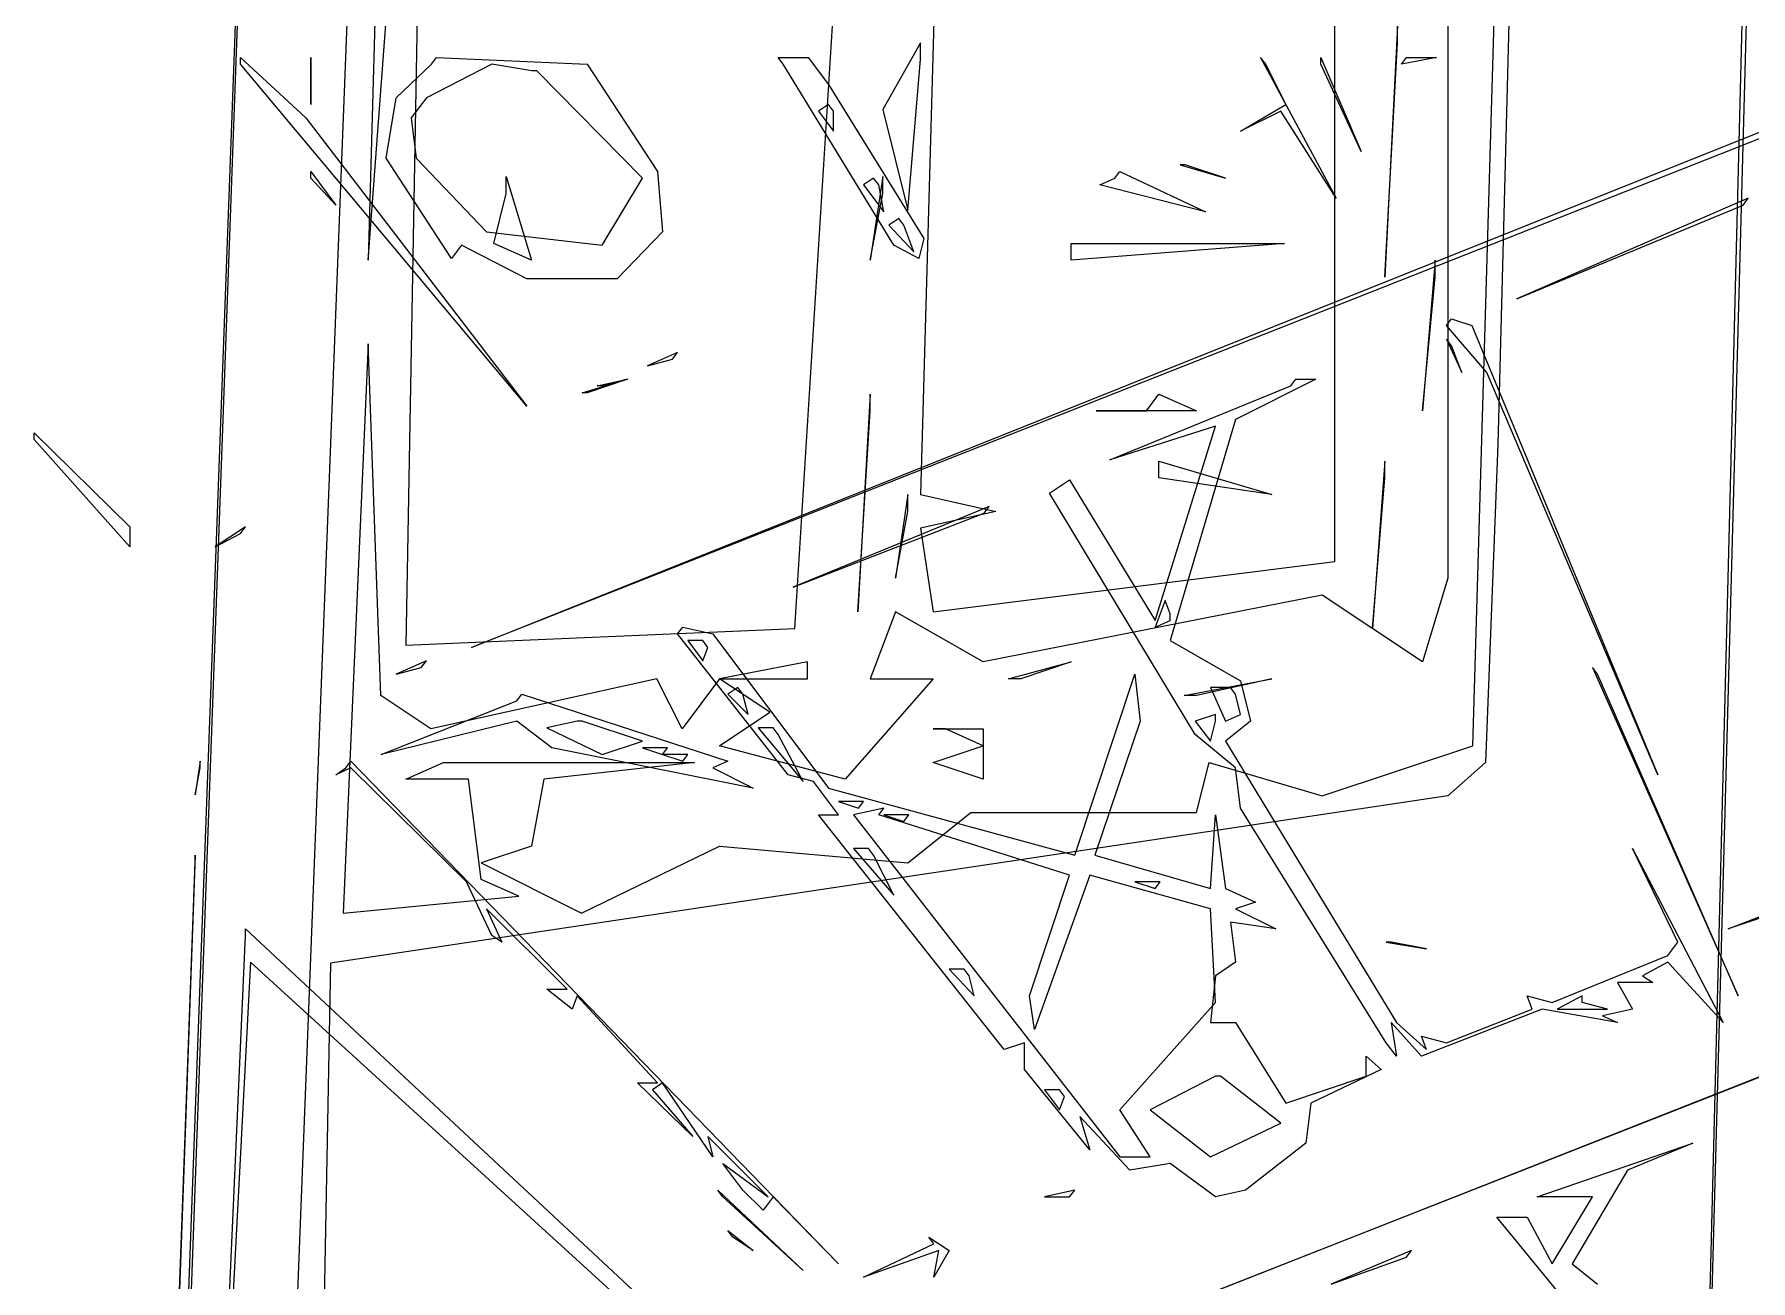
# Model space of a CAD drawing. Extents: x 10 to 24926, y 26 to 24942.
# Drawn here: x 10 to 3345, y 7611 to 10032 of the extents above; entities that cross this region are included whole.
import ezdxf

# ---------------------------------------------------------------- set-up
doc = ezdxf.new("R2010")
doc.units = 0

msp = doc.modelspace()

# ---------------------------------------------------------------- linework, layer by layer
for p, q in [((804.8487, 21072.4031, 1560.9187), (219.5042, 4975.4285, 7999.7086)), ((243.8936, 5788.407, 7674.5172), (804.8487, 21039.884, 1573.9264)), ((3560.8459, 18373.3145, 2640.5542), (3243.7843, 6633.9047, 7336.3181)), ((3243.7843, 6698.943, 7310.3028), (3536.4565, 18308.2762, 2666.5695)), ((439.0084, 5463.2156, 7804.5938), (804.8487, 14861.2473, 4045.3811)), ((707.2913, 11381.6992, 5437.2003), (658.5126, 9593.1465, 6152.6214)), ((658.5126, 9593.1465, 6152.6214), (780.4594, 11219.1035, 5502.2386)), ((2804.7759, 8650.0914, 6529.8434), (2877.9439, 11121.5461, 5541.2616)), ((2902.3333, 11121.5461, 5541.2616), (2853.5546, 9235.4359, 6295.7056)), ((2755.9972, 11089.027, 5554.2692), (2755.9972, 8975.2828, 6399.7669)), ((1780.4229, 10861.393, 5645.3228), (1731.6442, 9137.8785, 6334.7286)), ((2536.493, 9007.802, 6386.7592), (2536.493, 10828.8738, 5658.3305)), ((756.07, 10211.0102, 5905.4759), (731.6807, 8845.2063, 6451.7975)), ((1487.7507, 8877.7254, 6438.7898), (1560.9187, 10048.4145, 5970.5142)), ((2658.4397, 10048.4145, 5970.5142), (2634.0504, 9560.6273, 6165.6291)), ((2658.4397, 10015.8953, 5983.5219), (2658.4397, 10048.4145, 5970.5142)), ((1731.6442, 10015.8953, 5983.5219), (1658.4762, 9885.8187, 6035.5525)), ((1731.6442, 9983.3762, 5996.5295), (1731.6442, 10015.8953, 5983.5219)), ((2634.0504, 9560.6273, 6165.6291), (2658.4397, 10015.8953, 5983.5219)), ((410.1562, 9986.9792, 5.2083), (537.1094, 9869.7917, 52.0833)), ((410.1562, 9973.9583, 10.4167), (410.1562, 9986.9792, 5.2083)), ((966.7969, 9309.8958, 276.0417), (410.1562, 9973.9583, 10.4167)), ((546.875, 9986.9792, 5.2083), (546.875, 9895.8333, 41.6667)), ((546.875, 9973.9583, 10.4167), (546.875, 9986.9792, 5.2083)), ((546.875, 9895.8333, 41.6667), (546.875, 9973.9583, 10.4167)), ((712.8906, 9908.8542, 36.4583), (781.25, 9973.9583, 10.4167)), ((898.4375, 9973.9583, 10.4167), (771.4844, 9908.8542, 36.4583)), ((781.25, 9973.9583, 10.4167), (791.0156, 9986.9792, 5.2083)), ((791.0156, 9986.9792, 5.2083), (1083.9844, 9973.9583, 10.4167)), ((3759.7656, 9986.9792, 5.2083), (859.375, 8841.1458, 463.5417)), ((859.375, 8841.1458, 463.5417), (3691.4062, 9973.9583, 10.4167)), ((976.5625, 9960.9375, 15.625), (898.4375, 9973.9583, 10.4167)), ((1083.9844, 9973.9583, 10.4167), (1220.7031, 9765.625, 93.75)), ((1455.0781, 9986.9792, 5.2083), (1513.6719, 9986.9792, 5.2083)), ((1464.8438, 9973.9583, 10.4167), (1455.0781, 9986.9792, 5.2083)), ((1679.6875, 9622.3958, 151.0417), (1464.8438, 9973.9583, 10.4167)), ((1513.6719, 9986.9792, 5.2083), (1552.7344, 9934.8958, 26.0417)), ((1707.2549, 9690.7039, 6113.5984), (1731.6442, 9983.3762, 5996.5295)), ((2392.5781, 9986.9792, 5.2083), (2539.0625, 9713.5417, 114.5833)), ((2402.3438, 9973.9583, 10.4167), (2392.5781, 9986.9792, 5.2083)), ((2441.4062, 9895.8333, 41.6667), (2402.3438, 9973.9583, 10.4167)), ((2509.7656, 9986.9792, 5.2083), (2587.8906, 9804.6875, 78.125)), ((2509.7656, 9973.9583, 10.4167), (2509.7656, 9986.9792, 5.2083)), ((2587.8906, 9804.6875, 78.125), (2509.7656, 9973.9583, 10.4167)), ((2734.375, 9986.9792, 5.2083), (2666.0156, 9973.9583, 10.4167)), ((2666.0156, 9973.9583, 10.4167), (2675.7812, 9986.9792, 5.2083)), ((2675.7812, 9986.9792, 5.2083), (2734.375, 9986.9792, 5.2083)), ((986.3281, 9960.9375, 15.625), (976.5625, 9960.9375, 15.625)), ((1191.4062, 9752.6042, 98.9583), (986.3281, 9960.9375, 15.625)), ((693.3594, 9791.6667, 83.3333), (712.8906, 9908.8542, 36.4583)), ((771.4844, 9908.8542, 36.4583), (742.1875, 9869.7917, 52.0833)), ((1552.7344, 9934.8958, 26.0417), (1738.2812, 9635.4167, 145.8333)), ((1552.7344, 9895.8333, 41.6667), (1533.2031, 9882.8125, 46.875)), ((1533.2031, 9882.8125, 46.875), (1562.5, 9843.75, 62.5)), ((1562.5, 9882.8125, 46.875), (1552.7344, 9895.8333, 41.6667)), ((1562.5, 9843.75, 62.5), (1562.5, 9882.8125, 46.875)), ((1658.4762, 9885.8187, 6035.5525), (1707.2549, 9690.7039, 6113.5984)), ((2353.5156, 9843.75, 62.5), (2441.4062, 9895.8333, 41.6667)), ((2431.6406, 9882.8125, 46.875), (2353.5156, 9843.75, 62.5)), ((2539.0625, 9713.5417, 114.5833), (2431.6406, 9882.8125, 46.875)), ((537.1094, 9869.7917, 52.0833), (966.7969, 9309.8958, 276.0417)), ((742.1875, 9869.7917, 52.0833), (751.9531, 9791.6667, 83.3333)), ((820.3125, 9596.3542, 161.4583), (693.3594, 9791.6667, 83.3333)), ((751.9531, 9791.6667, 83.3333), (888.6719, 9648.4375, 140.625)), ((2236.3281, 9778.6458, 88.5417), (2324.2188, 9752.6042, 98.9583)), ((2246.0938, 9778.6458, 88.5417), (2236.3281, 9778.6458, 88.5417)), ((2324.2188, 9752.6042, 98.9583), (2246.0938, 9778.6458, 88.5417)), ((546.875, 9765.625, 93.75), (595.7031, 9700.5208, 119.7917)), ((546.875, 9752.6042, 98.9583), (546.875, 9765.625, 93.75)), ((595.7031, 9700.5208, 119.7917), (546.875, 9752.6042, 98.9583)), ((926.7955, 9755.7422, 6087.5831), (975.5742, 9593.1465, 6152.6214)), ((926.7955, 9723.223, 6100.5908), (926.7955, 9755.7422, 6087.5831)), ((1113.2812, 9622.3958, 151.0417), (1191.4062, 9752.6042, 98.9583)), ((1220.7031, 9765.625, 93.75), (1230.4688, 9648.4375, 140.625)), ((1640.625, 9752.6042, 98.9583), (1621.0938, 9739.5833, 104.1667)), ((1621.0938, 9739.5833, 104.1667), (1660.1562, 9687.5, 125)), ((1658.4762, 9755.7422, 6087.5831), (1634.0868, 9593.1465, 6152.6214)), ((1650.3906, 9739.5833, 104.1667), (1640.625, 9752.6042, 98.9583)), ((1660.1562, 9687.5, 125), (1650.3906, 9739.5833, 104.1667)), ((1658.4762, 9723.223, 6100.5908), (1658.4762, 9755.7422, 6087.5831)), ((2080.0781, 9739.5833, 104.1667), (2109.375, 9752.6042, 98.9583)), ((2285.1562, 9687.5, 125), (2080.0781, 9739.5833, 104.1667)), ((2109.375, 9752.6042, 98.9583), (2119.1406, 9765.625, 93.75)), ((2119.1406, 9765.625, 93.75), (2285.1562, 9687.5, 125)), ((902.4062, 9625.6656, 6139.6137), (926.7955, 9723.223, 6100.5908)), ((1634.0868, 9593.1465, 6152.6214), (1658.4762, 9723.223, 6100.5908)), ((3339.8438, 9713.5417, 114.5833), (2890.625, 9518.2292, 192.7083)), ((3330.0781, 9700.5208, 119.7917), (3339.8438, 9713.5417, 114.5833)), ((1689.4531, 9674.4792, 130.2083), (1669.9219, 9661.4583, 135.4167)), ((1699.2188, 9661.4583, 135.4167), (1689.4531, 9674.4792, 130.2083)), ((2890.625, 9518.2292, 192.7083), (3330.0781, 9700.5208, 119.7917)), ((888.6719, 9648.4375, 140.625), (1113.2812, 9622.3958, 151.0417)), ((1230.4688, 9648.4375, 140.625), (1142.5781, 9557.2917, 177.0833)), ((1669.9219, 9661.4583, 135.4167), (1718.75, 9609.375, 156.25)), ((1718.75, 9609.375, 156.25), (1699.2188, 9661.4583, 135.4167)), ((839.8438, 9622.3958, 151.0417), (820.3125, 9596.3542, 161.4583)), ((966.7969, 9557.2917, 177.0833), (839.8438, 9622.3958, 151.0417)), ((975.5742, 9593.1465, 6152.6214), (902.4062, 9625.6656, 6139.6137)), ((1728.5156, 9596.3542, 161.4583), (1679.6875, 9622.3958, 151.0417)), ((1738.2812, 9635.4167, 145.8333), (1728.5156, 9596.3542, 161.4583)), ((2024.3165, 9625.6656, 6139.6137), (2438.9355, 9625.6656, 6139.6137)), ((2438.9355, 9625.6656, 6139.6137), (2024.3165, 9593.1465, 6152.6214)), ((2024.3165, 9593.1465, 6152.6214), (2024.3165, 9625.6656, 6139.6137)), ((2731.6078, 9593.1465, 6152.6214), (2707.2185, 9300.4742, 6269.6903)), ((2731.6078, 9560.6273, 6165.6291), (2731.6078, 9593.1465, 6152.6214)), ((1142.5781, 9557.2917, 177.0833), (966.7969, 9557.2917, 177.0833)), ((2707.2185, 9300.4742, 6269.6903), (2731.6078, 9560.6273, 6165.6291)), ((2753.9062, 9466.1458, 213.5417), (2763.6719, 9479.1667, 208.3333)), ((2763.6719, 9479.1667, 208.3333), (2802.7344, 9466.1458, 213.5417)), ((2832.0312, 9375, 250), (2753.9062, 9466.1458, 213.5417)), ((2753.9062, 9440.1042, 223.9583), (2783.2031, 9375, 250)), ((2763.6719, 9427.0833, 229.1667), (2753.9062, 9440.1042, 223.9583)), ((2802.7344, 9466.1458, 213.5417), (3164.0625, 8593.75, 562.5)), ((658.5126, 9430.5508, 6217.6597), (609.7339, 8324.9, 6659.92)), ((682.902, 8747.6488, 6490.8205), (658.5126, 9430.5508, 6217.6597)), ((1259.7656, 9414.0625, 234.375), (1201.1719, 9388.0208, 244.7917)), ((1250, 9401.0417, 239.5833), (1259.7656, 9414.0625, 234.375)), ((2783.2031, 9375, 250), (2763.6719, 9427.0833, 229.1667)), ((1201.1719, 9388.0208, 244.7917), (1250, 9401.0417, 239.5833)), ((3164.0625, 8593.75, 562.5), (2832.0312, 9375, 250)), ((1074.2188, 9335.9375, 265.625), (1162.1094, 9361.9792, 255.2083)), ((1162.1094, 9361.9792, 255.2083), (1083.9844, 9335.9375, 265.625)), ((1103.5156, 9348.9583, 260.4167), (1162.1094, 9361.9792, 255.2083)), ((1113.2812, 9348.9583, 260.4167), (1103.5156, 9348.9583, 260.4167)), ((1162.1094, 9361.9792, 255.2083), (1113.2812, 9348.9583, 260.4167)), ((2099.6094, 9205.7292, 317.7083), (2451.1719, 9348.9583, 260.4167)), ((2500, 9361.9792, 255.2083), (2343.75, 9283.8542, 286.4583)), ((2451.1719, 9348.9583, 260.4167), (2460.9375, 9361.9792, 255.2083)), ((2460.9375, 9361.9792, 255.2083), (2500, 9361.9792, 255.2083)), ((1083.9844, 9335.9375, 265.625), (1074.2188, 9335.9375, 265.625)), ((1634.0868, 9332.9934, 6256.6827), (1609.6975, 8910.2445, 6425.7822)), ((1634.0868, 9300.4742, 6269.6903), (1634.0868, 9332.9934, 6256.6827)), ((2170.6526, 9300.4742, 6269.6903), (2195.042, 9332.9934, 6256.6827)), ((2195.042, 9332.9934, 6256.6827), (2268.2101, 9300.4742, 6269.6903)), ((1609.6975, 8910.2445, 6425.7822), (1634.0868, 9300.4742, 6269.6903)), ((2268.2101, 9300.4742, 6269.6903), (2073.0952, 9300.4742, 6269.6903)), ((2073.0952, 9300.4742, 6269.6903), (2170.6526, 9300.4742, 6269.6903)), ((2343.75, 9283.8542, 286.4583), (2216.7969, 8854.1667, 458.3333)), ((9.7656, 9257.8125, 296.875), (195.3125, 9075.5208, 369.7917)), ((9.7656, 9244.7917, 302.0833), (9.7656, 9257.8125, 296.875)), ((195.3125, 9036.4583, 385.4167), (9.7656, 9244.7917, 302.0833)), ((2304.6875, 9270.8333, 291.6667), (2099.6094, 9205.7292, 317.7083)), ((2187.5, 8893.2292, 442.7083), (2304.6875, 9270.8333, 291.6667)), ((2853.5546, 9235.4359, 6295.7056), (2829.1652, 8617.5723, 6542.8511)), ((2195.042, 9202.9168, 6308.7133), (2414.5462, 9137.8785, 6334.7286)), ((2195.042, 9170.3977, 6321.7209), (2195.042, 9202.9168, 6308.7133)), ((2634.0504, 9202.9168, 6308.7133), (2609.661, 8877.7254, 6438.7898)), ((2634.0504, 9170.3977, 6321.7209), (2634.0504, 9202.9168, 6308.7133)), ((1707.2549, 9137.8785, 6334.7286), (1682.8655, 8975.2828, 6399.7669)), ((1707.2549, 9105.3594, 6347.7363), (1707.2549, 9137.8785, 6334.7286)), ((1731.6442, 9137.8785, 6334.7286), (1877.9804, 9105.3594, 6347.7363)), ((1982.4219, 9140.625, 343.75), (2021.4844, 9166.6667, 333.3333)), ((2265.625, 8671.875, 531.25), (1982.4219, 9140.625, 343.75)), ((2021.4844, 9166.6667, 333.3333), (2187.5, 8893.2292, 442.7083)), ((2414.5462, 9137.8785, 6334.7286), (2195.042, 9170.3977, 6321.7209)), ((2609.661, 8877.7254, 6438.7898), (2634.0504, 9170.3977, 6321.7209)), ((1865.2344, 9114.5833, 354.1667), (1484.375, 8958.3333, 416.6667)), ((1682.8655, 8975.2828, 6399.7669), (1707.2549, 9105.3594, 6347.7363)), ((1877.9804, 9105.3594, 6347.7363), (1731.6442, 9072.8402, 6360.7439)), ((1855.4688, 9101.5625, 359.375), (1865.2344, 9114.5833, 354.1667)), ((195.3125, 9075.5208, 369.7917), (195.3125, 9036.4583, 385.4167)), ((419.9219, 9075.5208, 369.7917), (361.3281, 9036.4583, 385.4167)), ((410.1562, 9062.5, 375), (419.9219, 9075.5208, 369.7917)), ((1484.375, 8958.3333, 416.6667), (1855.4688, 9101.5625, 359.375)), ((1731.6442, 9072.8402, 6360.7439), (1756.0336, 8910.2445, 6425.7822)), ((361.3281, 9036.4583, 385.4167), (410.1562, 9062.5, 375)), ((1756.0336, 8910.2445, 6425.7822), (2536.493, 9007.802, 6386.7592)), ((2755.9972, 8975.2828, 6399.7669), (2707.2185, 8812.6871, 6464.8052)), ((2512.1036, 8942.7637, 6412.7745), (1853.591, 8812.6871, 6464.8052)), ((2707.2185, 8812.6871, 6464.8052), (2512.1036, 8942.7637, 6412.7745)), ((1682.8655, 8910.2445, 6425.7822), (1634.0868, 8780.168, 6477.8128)), ((1853.591, 8812.6871, 6464.8052), (1682.8655, 8910.2445, 6425.7822)), ((2207.0312, 8932.2917, 427.0833), (2187.5, 8880.2083, 447.9167)), ((2216.7969, 8906.25, 437.5), (2207.0312, 8932.2917, 427.0833)), ((2216.7969, 8893.2292, 442.7083), (2216.7969, 8906.25, 437.5)), ((731.6807, 8845.2063, 6451.7975), (1487.7507, 8877.7254, 6438.7898)), ((1259.7656, 8867.1875, 453.125), (1269.5312, 8880.2083, 447.9167)), ((1269.5312, 8880.2083, 447.9167), (1328.125, 8867.1875, 453.125)), ((2187.5, 8880.2083, 447.9167), (2216.7969, 8893.2292, 442.7083)), ((1474.6094, 8593.75, 562.5), (1259.7656, 8867.1875, 453.125)), ((1308.5938, 8854.1667, 458.3333), (1279.2969, 8854.1667, 458.3333)), ((1279.2969, 8854.1667, 458.3333), (1308.5938, 8815.1042, 473.9583)), ((1318.3594, 8841.1458, 463.5417), (1308.5938, 8854.1667, 458.3333)), ((1308.5938, 8815.1042, 473.9583), (1318.3594, 8841.1458, 463.5417)), ((1328.125, 8867.1875, 453.125), (1552.7344, 8567.7083, 572.9167)), ((2216.7969, 8854.1667, 458.3333), (2353.5156, 8776.0417, 489.5833)), ((771.4844, 8815.1042, 473.9583), (712.8906, 8789.0625, 484.375)), ((761.7188, 8802.0833, 479.1667), (771.4844, 8815.1042, 473.9583)), ((1512.14, 8812.6871, 6464.8052), (1341.4146, 8780.168, 6477.8128)), ((1512.14, 8780.168, 6477.8128), (1512.14, 8812.6871, 6464.8052)), ((1902.3697, 8780.168, 6477.8128), (2024.3165, 8812.6871, 6464.8052)), ((2024.3165, 8812.6871, 6464.8052), (1926.7591, 8780.168, 6477.8128)), ((712.8906, 8789.0625, 484.375), (761.7188, 8802.0833, 479.1667)), ((1219.4678, 8780.168, 6477.8128), (780.4594, 8682.6105, 6516.8358)), ((1268.2465, 8682.6105, 6516.8358), (1219.4678, 8780.168, 6477.8128)), ((1341.4146, 8780.168, 6477.8128), (1268.2465, 8682.6105, 6516.8358)), ((1438.972, 8715.1297, 6503.8281), (1341.4146, 8780.168, 6477.8128)), ((1341.4146, 8780.168, 6477.8128), (1512.14, 8780.168, 6477.8128)), ((1756.0336, 8780.168, 6477.8128), (1585.3081, 8585.0531, 6555.8587)), ((1634.0868, 8780.168, 6477.8128), (1756.0336, 8780.168, 6477.8128)), ((1926.7591, 8780.168, 6477.8128), (1902.3697, 8780.168, 6477.8128)), ((2031.25, 8437.5, 625), (2148.4375, 8789.0625, 484.375)), ((2148.4375, 8789.0625, 484.375), (2158.2031, 8697.9167, 520.8333)), ((2243.8207, 8747.6488, 6490.8205), (2414.5462, 8780.168, 6477.8128)), ((2414.5462, 8780.168, 6477.8128), (2268.2101, 8747.6488, 6490.8205)), ((2353.5156, 8776.0417, 489.5833), (2373.0469, 8697.9167, 520.8333)), ((3037.1094, 8802.0833, 479.1667), (3320.3125, 8164.0625, 734.375)), ((3046.875, 8789.0625, 484.375), (3037.1094, 8802.0833, 479.1667)), ((3320.3125, 8164.0625, 734.375), (3046.875, 8789.0625, 484.375)), ((780.4594, 8682.6105, 6516.8358), (682.902, 8747.6488, 6490.8205)), ((947.2656, 8736.9792, 505.2083), (957.0312, 8750, 500)), ((957.0312, 8750, 500), (1357.4219, 8619.7917, 552.0833)), ((1376.9531, 8763.0208, 494.7917), (1357.4219, 8750, 500)), ((1357.4219, 8750, 500), (1396.4844, 8710.9375, 515.625)), ((1386.7188, 8750, 500), (1376.9531, 8763.0208, 494.7917)), ((1396.4844, 8710.9375, 515.625), (1386.7188, 8750, 500)), ((2268.2101, 8747.6488, 6490.8205), (2243.8207, 8747.6488, 6490.8205)), ((2333.9844, 8763.0208, 494.7917), (2294.9219, 8763.0208, 494.7917)), ((2294.9219, 8763.0208, 494.7917), (2324.2188, 8697.9167, 520.8333)), ((2343.75, 8750, 500), (2333.9844, 8763.0208, 494.7917)), ((2353.5156, 8710.9375, 515.625), (2343.75, 8750, 500)), ((683.5938, 8632.8125, 546.875), (947.2656, 8736.9792, 505.2083)), ((1341.4146, 8650.0914, 6529.8434), (1438.972, 8715.1297, 6503.8281)), ((2304.6875, 8710.9375, 515.625), (2265.625, 8697.9167, 520.8333)), ((2304.6875, 8697.9167, 520.8333), (2304.6875, 8710.9375, 515.625)), ((2324.2188, 8697.9167, 520.8333), (2353.5156, 8710.9375, 515.625)), ((947.2656, 8697.9167, 520.8333), (683.5938, 8632.8125, 546.875)), ((1015.625, 8645.8333, 541.6667), (947.2656, 8697.9167, 520.8333)), ((1064.4531, 8697.9167, 520.8333), (1005.8594, 8684.8958, 526.0417)), ((1005.8594, 8684.8958, 526.0417), (1113.2812, 8632.8125, 546.875)), ((1074.2188, 8697.9167, 520.8333), (1064.4531, 8697.9167, 520.8333)), ((1191.4062, 8658.8542, 536.4583), (1074.2188, 8697.9167, 520.8333)), ((1445.3125, 8684.8958, 526.0417), (1416.0156, 8684.8958, 526.0417)), ((1416.0156, 8684.8958, 526.0417), (1503.9062, 8580.7292, 567.7083)), ((1455.0781, 8671.875, 531.25), (1445.3125, 8684.8958, 526.0417)), ((1503.9062, 8580.7292, 567.7083), (1455.0781, 8671.875, 531.25)), ((1756.0336, 8682.6105, 6516.8358), (1853.591, 8682.6105, 6516.8358)), ((1780.4229, 8682.6105, 6516.8358), (1756.0336, 8682.6105, 6516.8358)), ((1853.591, 8650.0914, 6529.8434), (1780.4229, 8682.6105, 6516.8358)), ((1853.591, 8682.6105, 6516.8358), (1853.591, 8585.0531, 6555.8587)), ((2158.2031, 8697.9167, 520.8333), (2070.3125, 8437.5, 625)), ((2265.625, 8697.9167, 520.8333), (2294.9219, 8658.8542, 536.4583)), ((2343.75, 8606.7708, 557.2917), (2265.625, 8671.875, 531.25)), ((2294.9219, 8658.8542, 536.4583), (2304.6875, 8697.9167, 520.8333)), ((2373.0469, 8697.9167, 520.8333), (2324.2188, 8658.8542, 536.4583)), ((1406.25, 8567.7083, 572.9167), (1015.625, 8645.8333, 541.6667)), ((1113.2812, 8632.8125, 546.875), (1191.4062, 8658.8542, 536.4583)), ((1240.2344, 8645.8333, 541.6667), (1191.4062, 8645.8333, 541.6667)), ((1191.4062, 8645.8333, 541.6667), (1230.4688, 8632.8125, 546.875)), ((1230.4688, 8632.8125, 546.875), (1240.2344, 8645.8333, 541.6667)), ((1585.3081, 8585.0531, 6555.8587), (1341.4146, 8650.0914, 6529.8434)), ((1756.0336, 8617.5723, 6542.8511), (1853.591, 8650.0914, 6529.8434)), ((2324.2188, 8658.8542, 536.4583), (2656.25, 8111.9792, 755.2083)), ((2512.1036, 8552.534, 6568.8664), (2804.7759, 8650.0914, 6529.8434)), ((332.0312, 8619.7917, 552.0833), (322.2656, 8554.6875, 578.125)), ((322.2656, 8554.6875, 578.125), (332.0312, 8606.7708, 557.2917)), ((332.0312, 8606.7708, 557.2917), (332.0312, 8619.7917, 552.0833)), ((625, 8606.7708, 557.2917), (595.7031, 8593.75, 562.5)), ((595.7031, 8593.75, 562.5), (615.2344, 8606.7708, 557.2917)), ((615.2344, 8606.7708, 557.2917), (625, 8619.7917, 552.0833)), ((625, 8619.7917, 552.0833), (1572.2656, 7643.2292, 942.7083)), ((849.6094, 8385.4167, 645.8333), (625, 8606.7708, 557.2917)), ((731.6807, 8585.0531, 6555.8587), (804.8487, 8617.5723, 6542.8511)), ((804.8487, 8617.5723, 6542.8511), (1292.6358, 8617.5723, 6542.8511)), ((1292.6358, 8617.5723, 6542.8511), (999.9636, 8585.0531, 6555.8587)), ((1279.2969, 8632.8125, 546.875), (1230.4688, 8632.8125, 546.875)), ((1230.4688, 8632.8125, 546.875), (1269.5312, 8619.7917, 552.0833)), ((1269.5312, 8619.7917, 552.0833), (1279.2969, 8632.8125, 546.875)), ((1357.4219, 8619.7917, 552.0833), (1328.125, 8606.7708, 557.2917)), ((1328.125, 8606.7708, 557.2917), (1406.25, 8567.7083, 572.9167)), ((1853.591, 8585.0531, 6555.8587), (1756.0336, 8617.5723, 6542.8511)), ((2268.2101, 8520.0148, 6581.8741), (2292.5994, 8617.5723, 6542.8511)), ((2292.5994, 8617.5723, 6542.8511), (2512.1036, 8552.534, 6568.8664)), ((2353.5156, 8528.6458, 588.5417), (2343.75, 8606.7708, 557.2917)), ((2829.1652, 8617.5723, 6542.8511), (2755.9972, 8552.534, 6568.8664)), ((853.6274, 8585.0531, 6555.8587), (731.6807, 8585.0531, 6555.8587)), ((878.0168, 8389.9383, 6633.9047), (853.6274, 8585.0531, 6555.8587)), ((999.9636, 8585.0531, 6555.8587), (975.5742, 8454.9766, 6607.8894)), ((1523.4375, 8580.7292, 567.7083), (1474.6094, 8593.75, 562.5)), ((1572.2656, 8515.625, 593.75), (1523.4375, 8580.7292, 567.7083)), ((4824.2188, 8580.7292, 567.7083), (2041.0156, 7486.9792, 1005.2083)), ((2755.9972, 8552.534, 6568.8664), (585.3445, 8227.3426, 6698.943)), ((1552.7344, 8567.7083, 572.9167), (2031.25, 8437.5, 625)), ((1621.0938, 8541.6667, 583.3333), (1572.2656, 8541.6667, 583.3333)), ((1572.2656, 8541.6667, 583.3333), (1611.3281, 8528.6458, 588.5417)), ((1611.3281, 8528.6458, 588.5417), (1621.0938, 8541.6667, 583.3333)), ((2041.0156, 7486.9792, 1005.2083), (4785.1562, 8567.7083, 572.9167)), ((1894.5312, 8059.8958, 776.0417), (1533.2031, 8515.625, 593.75)), ((1533.2031, 8515.625, 593.75), (1572.2656, 8515.625, 593.75)), ((1660.1562, 8528.6458, 588.5417), (1601.5625, 8515.625, 593.75)), ((1601.5625, 8515.625, 593.75), (2119.1406, 7851.5625, 859.375)), ((1650.3906, 8515.625, 593.75), (1660.1562, 8528.6458, 588.5417)), ((2021.4844, 8398.4375, 640.625), (1650.3906, 8515.625, 593.75)), ((1708.9844, 8515.625, 593.75), (1660.1562, 8515.625, 593.75)), ((1660.1562, 8515.625, 593.75), (1699.2188, 8502.6042, 598.9583)), ((1699.2188, 8502.6042, 598.9583), (1708.9844, 8515.625, 593.75)), ((1707.2549, 8422.4574, 6620.897), (1829.2017, 8520.0148, 6581.8741)), ((1829.2017, 8520.0148, 6581.8741), (2268.2101, 8520.0148, 6581.8741)), ((2294.9219, 8372.3958, 651.0417), (2304.6875, 8515.625, 593.75)), ((2304.6875, 8515.625, 593.75), (2324.2188, 8372.3958, 651.0417)), ((2636.7188, 8072.9167, 770.8333), (2353.5156, 8528.6458, 588.5417)), ((322.2656, 8437.5, 625), (87.8906, 1992.1875, 3203.125)), ((322.2656, 8424.4792, 630.2083), (322.2656, 8437.5, 625)), ((975.5742, 8454.9766, 6607.8894), (878.0168, 8422.4574, 6620.897)), ((1073.1316, 8324.9, 6659.92), (1341.4146, 8454.9766, 6607.8894)), ((1341.4146, 8454.9766, 6607.8894), (1707.2549, 8422.4574, 6620.897)), ((1630.8594, 8450.5208, 619.7917), (1601.5625, 8450.5208, 619.7917)), ((1601.5625, 8450.5208, 619.7917), (1679.6875, 8359.375, 656.25)), ((1640.625, 8437.5, 625), (1630.8594, 8450.5208, 619.7917)), ((1679.6875, 8359.375, 656.25), (1640.625, 8437.5, 625)), ((2070.3125, 8437.5, 625), (2294.9219, 8372.3958, 651.0417)), ((3203.125, 8268.2292, 692.7083), (3115.2344, 8450.5208, 619.7917)), ((3115.2344, 8450.5208, 619.7917), (3291.0156, 8111.9792, 755.2083)), ((3300.7812, 8294.2708, 682.2917), (3740.2344, 8463.5417, 614.5833)), ((3730.4688, 8437.5, 625), (3300.7812, 8294.2708, 682.2917)), ((97.6562, 2317.7083, 3072.9167), (322.2656, 8424.4792, 630.2083)), ((878.0168, 8422.4574, 6620.897), (1073.1316, 8324.9, 6659.92)), ((898.4375, 8281.25, 687.5), (849.6094, 8385.4167, 645.8333)), ((951.1849, 8357.4191, 6646.9123), (878.0168, 8389.9383, 6633.9047)), ((1943.3594, 8164.0625, 734.375), (2021.4844, 8398.4375, 640.625)), ((2060.5469, 8398.4375, 640.625), (1953.125, 8098.9583, 760.4167)), ((2294.9219, 8333.3333, 666.6667), (2060.5469, 8398.4375, 640.625)), ((2197.2656, 8385.4167, 645.8333), (2148.4375, 8385.4167, 645.8333)), ((2148.4375, 8385.4167, 645.8333), (2187.5, 8372.3958, 651.0417)), ((2187.5, 8372.3958, 651.0417), (2197.2656, 8385.4167, 645.8333)), ((2324.2188, 8372.3958, 651.0417), (2382.8125, 8346.3542, 661.4583)), ((609.7339, 8324.9, 6659.92), (951.1849, 8357.4191, 6646.9123)), ((2382.8125, 8346.3542, 661.4583), (2343.75, 8333.3333, 666.6667)), ((1044.9219, 8177.0833, 729.1667), (888.6719, 8333.3333, 666.6667)), ((888.6719, 8333.3333, 666.6667), (917.9688, 8268.2292, 692.7083)), ((2304.6875, 8151.0417, 739.5833), (2294.9219, 8333.3333, 666.6667)), ((2421.875, 8294.2708, 682.2917), (2333.9844, 8307.2917, 677.0833)), ((2333.9844, 8307.2917, 677.0833), (2343.75, 8229.1667, 708.3333)), ((2343.75, 8333.3333, 666.6667), (2421.875, 8294.2708, 682.2917)), ((351.5625, 6731.7708, 1307.2917), (419.9219, 8281.25, 687.5)), ((419.9219, 8294.2708, 682.2917), (1425.7812, 7356.7708, 1057.2917)), ((419.9219, 8281.25, 687.5), (419.9219, 8294.2708, 682.2917)), ((917.9688, 8268.2292, 692.7083), (898.4375, 8281.25, 687.5)), ((2636.7188, 8268.2292, 692.7083), (2714.8438, 8255.2083, 697.9167)), ((2646.4844, 8268.2292, 692.7083), (2636.7188, 8268.2292, 692.7083)), ((2714.8438, 8255.2083, 697.9167), (2646.4844, 8268.2292, 692.7083)), ((2958.9844, 8151.0417, 739.5833), (3183.5938, 8242.1875, 703.125)), ((3183.5938, 8242.1875, 703.125), (3203.125, 8268.2292, 692.7083)), ((429.6875, 8229.1667, 708.3333), (351.5625, 6731.7708, 1307.2917)), ((1416.0156, 7330.7292, 1067.7083), (429.6875, 8229.1667, 708.3333)), ((585.3445, 8227.3426, 6698.943), (536.5658, 5593.2922, 7752.5631)), ((1816.4062, 8216.1458, 713.5417), (1787.1094, 8216.1458, 713.5417)), ((1787.1094, 8216.1458, 713.5417), (1835.9375, 8164.0625, 734.375)), ((1826.1719, 8203.125, 718.75), (1816.4062, 8216.1458, 713.5417)), ((2343.75, 8229.1667, 708.3333), (2304.6875, 8203.125, 718.75)), ((3183.5938, 8229.1667, 708.3333), (3134.7656, 8203.125, 718.75)), ((3291.0156, 8111.9792, 755.2083), (3183.5938, 8229.1667, 708.3333)), ((1054.6875, 8138.0208, 744.7917), (1005.8594, 8177.0833, 729.1667)), ((1005.8594, 8177.0833, 729.1667), (1044.9219, 8177.0833, 729.1667)), ((1835.9375, 8164.0625, 734.375), (1826.1719, 8203.125, 718.75)), ((2304.6875, 8203.125, 718.75), (2294.9219, 8111.9792, 755.2083)), ((3154.2969, 8190.1042, 723.9583), (3085.9375, 8190.1042, 723.9583)), ((3085.9375, 8190.1042, 723.9583), (3115.2344, 8138.0208, 744.7917)), ((3134.7656, 8203.125, 718.75), (3154.2969, 8190.1042, 723.9583)), ((1064.4531, 8164.0625, 734.375), (1054.6875, 8138.0208, 744.7917)), ((1220.7031, 7994.7917, 802.0833), (1064.4531, 8164.0625, 734.375)), ((1953.125, 8098.9583, 760.4167), (1943.3594, 8164.0625, 734.375)), ((2119.1406, 7942.7083, 822.9167), (2304.6875, 8151.0417, 739.5833)), ((2939.4531, 8138.0208, 744.7917), (2705.0781, 8046.875, 781.25)), ((2753.9062, 8072.9167, 770.8333), (2919.9219, 8138.0208, 744.7917)), ((2919.9219, 8138.0208, 744.7917), (2910.1562, 8164.0625, 734.375)), ((2910.1562, 8164.0625, 734.375), (2958.9844, 8151.0417, 739.5833)), ((3085.9375, 8111.9792, 755.2083), (2939.4531, 8138.0208, 744.7917)), ((3017.5781, 8164.0625, 734.375), (2968.75, 8138.0208, 744.7917)), ((2968.75, 8138.0208, 744.7917), (3066.4062, 8138.0208, 744.7917)), ((3017.5781, 8151.0417, 739.5833), (3017.5781, 8164.0625, 734.375)), ((3066.4062, 8138.0208, 744.7917), (3017.5781, 8151.0417, 739.5833)), ((3115.2344, 8138.0208, 744.7917), (3056.6406, 8125, 750)), ((2294.9219, 8111.9792, 755.2083), (2343.75, 8111.9792, 755.2083)), ((2343.75, 8111.9792, 755.2083), (2441.4062, 7955.7292, 817.7083)), ((2705.0781, 8046.875, 781.25), (2646.4844, 8111.9792, 755.2083)), ((2646.4844, 8111.9792, 755.2083), (2656.25, 8046.875, 781.25)), ((2656.25, 8111.9792, 755.2083), (2714.8438, 8059.8958, 776.0417)), ((3056.6406, 8125, 750), (3085.9375, 8111.9792, 755.2083)), ((1933.5938, 8072.9167, 770.8333), (1894.5312, 8059.8958, 776.0417)), ((1933.5938, 8020.8333, 791.6667), (1933.5938, 8072.9167, 770.8333)), ((2656.25, 8046.875, 781.25), (2636.7188, 8072.9167, 770.8333)), ((2714.8438, 8059.8958, 776.0417), (2705.0781, 8085.9375, 765.625)), ((2705.0781, 8085.9375, 765.625), (2753.9062, 8072.9167, 770.8333)), ((2597.6562, 8007.8125, 796.875), (2597.6562, 8046.875, 781.25)), ((2597.6562, 8046.875, 781.25), (2626.9531, 8020.8333, 791.6667)), ((2060.5469, 7864.5833, 854.1667), (1933.5938, 8020.8333, 791.6667)), ((2304.6875, 8007.8125, 796.875), (2177.7344, 7942.7083, 822.9167)), ((2314.4531, 8007.8125, 796.875), (2304.6875, 8007.8125, 796.875)), ((2431.6406, 7916.6667, 833.3333), (2314.4531, 8007.8125, 796.875)), ((2441.4062, 7955.7292, 817.7083), (2597.6562, 8007.8125, 796.875)), ((2626.9531, 8020.8333, 791.6667), (2490.2344, 7955.7292, 817.7083)), ((1289.0625, 7890.625, 843.75), (1181.6406, 7994.7917, 802.0833)), ((1181.6406, 7994.7917, 802.0833), (1220.7031, 7994.7917, 802.0833)), ((1230.4688, 7994.7917, 802.0833), (1210.9375, 7981.7708, 807.2917)), ((1210.9375, 7981.7708, 807.2917), (1289.0625, 7890.625, 843.75)), ((1328.125, 7851.5625, 859.375), (1230.4688, 7994.7917, 802.0833)), ((2001.9531, 7981.7708, 807.2917), (1972.6562, 7981.7708, 807.2917)), ((1972.6562, 7981.7708, 807.2917), (2001.9531, 7942.7083, 822.9167)), ((2011.7188, 7968.75, 812.5), (2001.9531, 7981.7708, 807.2917)), ((2001.9531, 7942.7083, 822.9167), (2011.7188, 7968.75, 812.5)), ((2177.7344, 7851.5625, 859.375), (2119.1406, 7942.7083, 822.9167)), ((2177.7344, 7942.7083, 822.9167), (2294.9219, 7851.5625, 859.375)), ((2490.2344, 7955.7292, 817.7083), (2480.4688, 7877.6042, 848.9583)), ((2138.6719, 7825.5208, 869.7917), (2041.0156, 7929.6875, 828.125)), ((2041.0156, 7929.6875, 828.125), (2060.5469, 7864.5833, 854.1667)), ((2294.9219, 7851.5625, 859.375), (2431.6406, 7916.6667, 833.3333)), ((1435.5469, 7773.4375, 890.625), (1318.3594, 7890.625, 843.75)), ((1318.3594, 7890.625, 843.75), (1328.125, 7851.5625, 859.375)), ((2480.4688, 7877.6042, 848.9583), (2363.2812, 7786.4583, 885.4167)), ((2929.6875, 7773.4375, 890.625), (3232.4219, 7877.6042, 848.9583)), ((3232.4219, 7877.6042, 848.9583), (3105.4688, 7825.5208, 869.7917)), ((1386.7188, 7786.4583, 885.4167), (1347.6562, 7838.5417, 864.5833)), ((1347.6562, 7838.5417, 864.5833), (1435.5469, 7773.4375, 890.625)), ((2119.1406, 7851.5625, 859.375), (2177.7344, 7851.5625, 859.375)), ((2216.7969, 7838.5417, 864.5833), (2138.6719, 7825.5208, 869.7917)), ((2304.6875, 7773.4375, 890.625), (2216.7969, 7838.5417, 864.5833)), ((3105.4688, 7825.5208, 869.7917), (2998.0469, 7643.2292, 942.7083)), ((1337.8906, 7786.4583, 885.4167), (1503.9062, 7630.2083, 947.9167)), ((1347.6562, 7773.4375, 890.625), (1337.8906, 7786.4583, 885.4167)), ((1503.9062, 7630.2083, 947.9167), (1347.6562, 7773.4375, 890.625)), ((1425.7812, 7747.3958, 901.0417), (1386.7188, 7786.4583, 885.4167)), ((1445.3125, 7773.4375, 890.625), (1425.7812, 7747.3958, 901.0417)), ((1572.2656, 7643.2292, 942.7083), (1445.3125, 7773.4375, 890.625)), ((2031.25, 7786.4583, 885.4167), (1972.6562, 7773.4375, 890.625)), ((1972.6562, 7773.4375, 890.625), (2021.4844, 7773.4375, 890.625)), ((2021.4844, 7773.4375, 890.625), (2031.25, 7786.4583, 885.4167)), ((2363.2812, 7786.4583, 885.4167), (2304.6875, 7773.4375, 890.625)), ((3037.1094, 7773.4375, 890.625), (2929.6875, 7773.4375, 890.625)), ((2958.9844, 7643.2292, 942.7083), (3037.1094, 7773.4375, 890.625)), ((1357.4219, 7708.3333, 916.6667), (1406.25, 7669.2708, 932.2917)), ((1367.1875, 7695.3125, 921.875), (1357.4219, 7708.3333, 916.6667)), ((2968.75, 7591.1458, 963.5417), (2851.5625, 7734.375, 906.25)), ((2851.5625, 7734.375, 906.25), (2910.1562, 7734.375, 906.25)), ((2910.1562, 7734.375, 906.25), (2958.9844, 7643.2292, 942.7083)), ((1406.25, 7669.2708, 932.2917), (1367.1875, 7695.3125, 921.875)), ((1621.0938, 7617.1875, 953.125), (1757.8125, 7682.2917, 927.0833)), ((1748.0469, 7695.3125, 921.875), (1787.1094, 7669.2708, 932.2917)), ((1757.8125, 7682.2917, 927.0833), (1748.0469, 7695.3125, 921.875)), ((1767.5781, 7669.2708, 932.2917), (1621.0938, 7617.1875, 953.125)), ((1787.1094, 7669.2708, 932.2917), (1757.8125, 7617.1875, 953.125)), ((1757.8125, 7617.1875, 953.125), (1767.5781, 7669.2708, 932.2917)), ((2685.5469, 7669.2708, 932.2917), (2529.2969, 7604.1667, 958.3333)), ((2529.2969, 7604.1667, 958.3333), (2675.7812, 7656.25, 937.5)), ((2675.7812, 7656.25, 937.5), (2685.5469, 7669.2708, 932.2917)), ((2998.0469, 7643.2292, 942.7083), (3046.875, 7604.1667, 958.3333))]:
    msp.add_line(p, q)

doc.saveas('drawing.dxf')
